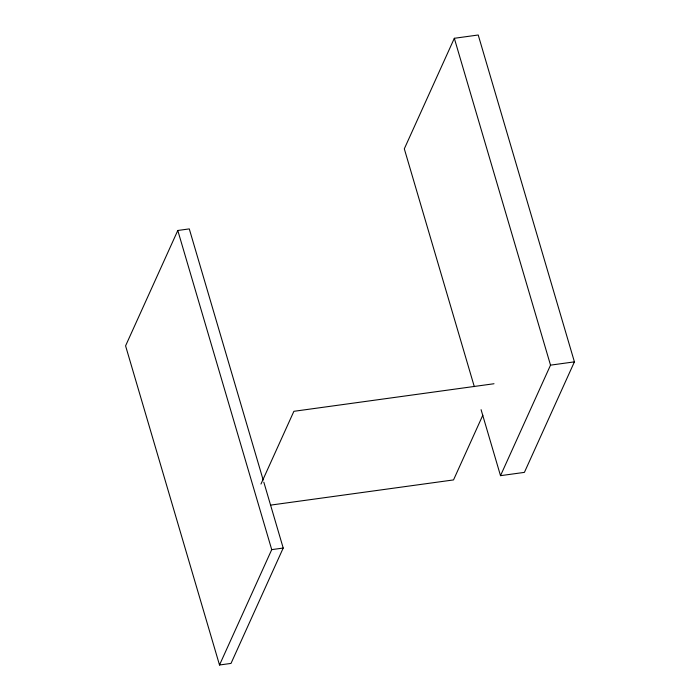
<?xml version="1.0" encoding="UTF-8"?>
<svg xmlns="http://www.w3.org/2000/svg" width="700" height="700" viewBox="0 0 700 700"><rect width="100%" height="100%" fill="white"/><g stroke="black" fill="none" stroke-linecap="round" stroke-linejoin="round"><path stroke-width="1.05" d="M263.191 480.034L189.28 228.9L177.791 230.484L125.58 345.852L219.511 665L231.009 663.416L283.211 548.048L263.812 482.125M481.084 409.675L500.509 475.668L524.405 472.377L574.42 361.856L478.222 35L454.326 38.29L404.311 148.82L474.302 386.627M260.977 484.032L293.886 411.311L494.008 383.74M219.511 665L271.723 549.631L177.791 230.484M482.834 415.17L453.53 479.92L270.716 505.102M500.509 475.668L550.524 365.146L454.326 38.29M550.524 365.146L574.42 361.856M271.723 549.631L283.211 548.048"/></g></svg>
